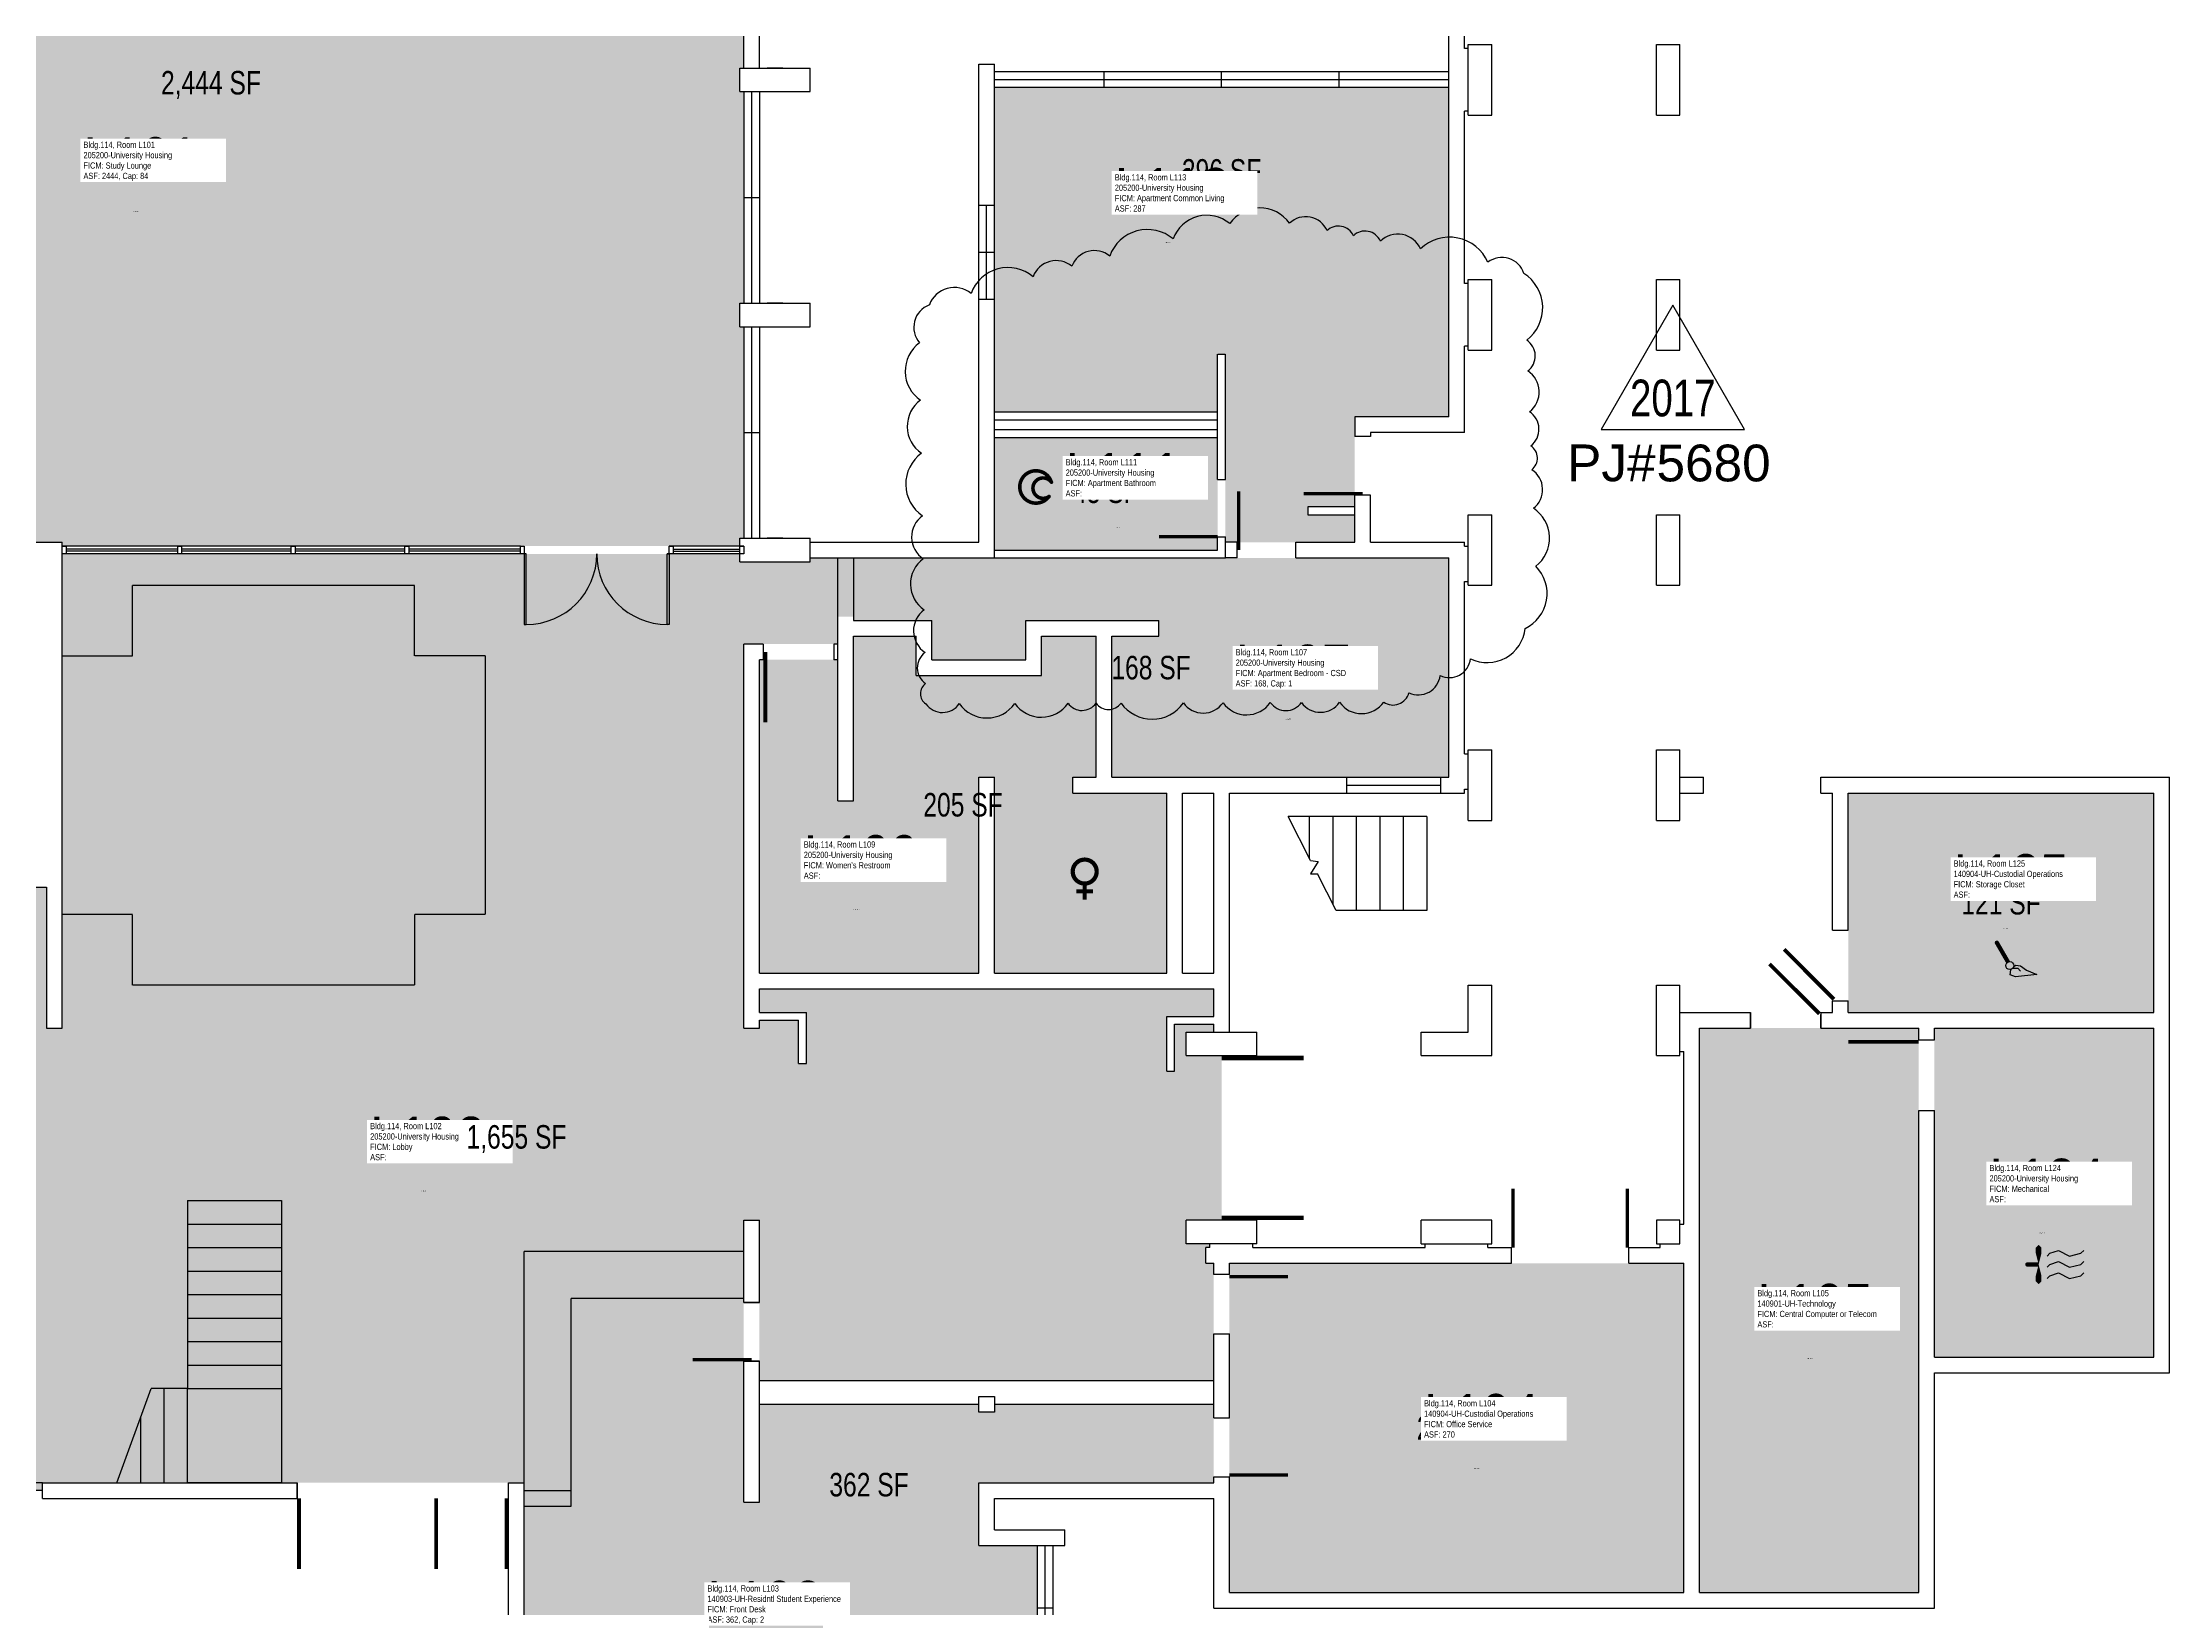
# Model space of a CAD drawing. Header units: inches. Extents: x 0 to 3804, y 0 to 1800.
# Drawn here: x 2630 to 3716, y 400 to 1199 of the extents above; entities that cross this region are included whole.
import ezdxf
from ezdxf.enums import TextEntityAlignment as Align

# ---------------------------------------------------------------- set-up
doc = ezdxf.new("R2010")
doc.units = ezdxf.units.IN
doc.header["$MEASUREMENT"] = 0
doc.linetypes.add('DASHED2', pattern=[0.375, 0.25, -0.125])
doc.layers.get('0').update_dxf_attribs({"linetype": 'CONTINUOUS'})
for name, color, linetype in [('A-COLS', 5, 'CONTINUOUS'), ('A-DOOR', 2, 'CONTINUOUS'), ('A-FLOR', 3, 'CONTINUOUS'), ('A-GLAZ', 1, 'CONTINUOUS'), ('A-IDEN-ICON', 4, 'CONTINUOUS'), ('A-IDEN-RNUM', 7, 'CONTINUOUS'), ('A-IDEN-SNUM', 4, 'CONTINUOUS'), ('A-IDEN-VNUM', 4, 'CONTINUOUS'), ('A-SITE', 3, 'CONTINUOUS'), ('A-WALL', 5, 'CONTINUOUS'), ('AREA-TEXT', 3, 'CONTINUOUS'), ('Rooms-Category-Color', 7, 'CONTINUOUS'), ('Rooms-College-Color', 7, 'CONTINUOUS'), ('Rooms-Department-Color', 7, 'CONTINUOUS'), ('Rooms-Division-Color', 7, 'CONTINUOUS'), ('Rooms-Information', 7, 'CONTINUOUS')]:
    doc.layers.add(name, color=color, linetype=linetype)
doc.layers.add('A-REV', color=1, linetype='CONTINUOUS', true_color=0xff0000)
doc.styles.add('Arial', font='arial.ttf')
doc.styles.add('CP_AREA', font='arial.ttf', dxfattribs={"height": 15})
doc.styles.add('CP_ROOMSNUMBER', font='arial.ttf', dxfattribs={"height": 1})
doc.styles.add('CP_ROOMVNUMBER', font='arial.ttf', dxfattribs={"width": 0.85, "height": 0.075})

# ---------------------------------------------------------------- blocks, each defined once
blk = doc.blocks.new('CPBATH')
at = {"color": 0, "linetype": 'ByBlock', "const_width": 0.0127}
for points in [[(0.0571, 0.0168, 0.861492), (-0.0551, 0, 1)], [(-0.0551, 0, 0.726902), (0.0487, -0.0337, 1)], [(0.0571, 0.0168, 0.729002), (-0.0084, -0.0042, 1)], [(-0.0084, -0.0042, 0.609468), (0.0487, -0.0337, 1)]]:
    blk.add_lwpolyline(points, format="xyb", dxfattribs=at)
at = {"color": 0, "linetype": 'ByBlock', "const_width": 0.00637}
for points in [[(0.0544, 0.0152, 1), (0.0599, 0.0184, 1)], [(0.0459, -0.0353, 1), (0.0515, -0.0321, 1)]]:
    blk.add_lwpolyline(points, format="xyb", close=True, dxfattribs=at)
blk = doc.blocks.new('CPWOMEN')
at = {"const_width": 0.015}
blk.add_lwpolyline([(-0.0375, 0, 1), (0.0475, 0, 1)], format="xyb", close=True, dxfattribs=at)
for points in [[(-0.025, -0.07), (0.035, -0.07)], [(0.005, -0.04), (0.005, -0.1)]]:
    blk.add_lwpolyline(points, dxfattribs=at)
blk = doc.blocks.new('CPCUST')
at = {"color": 0, "linetype": 'ByBlock'}
for p, q in [((0.0171, -0.0639), (0.02, -0.0466)), ((0.0358, -0.0705), (0.0171, -0.0639)), ((0.0262, -0.0408), (0.0446, -0.0406)), ((0.0297, -0.0341), (0.0376, -0.0302)), ((0.1117, -0.0625), (0.0358, -0.0705)), ((0.0376, -0.0302), (0.0533, -0.0324)), ((0.0446, -0.0406), (0.0543, -0.0505)), ((0.0533, -0.0324), (0.0745, -0.0479)), ((0.0745, -0.0479), (0.1117, -0.0625))]:
    blk.add_line(p, q, dxfattribs=at)
at = {"color": 0, "linetype": 'ByBlock', "const_width": 0.0075}
blk.add_lwpolyline([(-0.0332, 0.0481, 1), (-0.0268, 0.0519, 1)], format="xyb", close=True, dxfattribs=at)
at = {"color": 0, "linetype": 'ByBlock', "const_width": 0.015}
blk.add_lwpolyline([(-0.03, 0.05), (0.01, -0.0193)], dxfattribs=at)
at = {"color": 0, "linetype": 'ByBlock'}
blk.add_circle((0.0158, -0.0313), 0.0141, dxfattribs=at)
blk = doc.blocks.new('CPMECH')
at = {"color": 0, "linetype": 'ByBlock'}
for p, q in [((0.005, 0.025), (0.015, 0.035)), ((0.015, 0.035), (0.045, 0.045)), ((0.015, -0.005), (0.045, 0.005)), ((0.045, 0.045), (0.085, 0.025)), ((0.045, 0.005), (0.085, -0.015)), ((0.085, 0.025), (0.125, 0.035)), ((0.125, 0.035), (0.135, 0.045)), ((0.125, -0.005), (0.135, 0.005)), ((0.005, -0.015), (0.015, -0.005)), ((0.005, -0.055), (0.015, -0.045)), ((0.015, -0.045), (0.045, -0.035)), ((0.045, -0.035), (0.085, -0.055)), ((0.085, -0.015), (0.125, -0.005)), ((0.085, -0.055), (0.125, -0.045)), ((0.125, -0.045), (0.135, -0.035))]:
    blk.add_line(p, q, dxfattribs=at)
at = {"color": 0, "linetype": 'ByBlock', "const_width": 0.015}
blk.add_lwpolyline([(-0.025, -0.005), (-0.065, -0.005)], dxfattribs=at)
at = {"color": 0, "linetype": 'ByBlock', "const_width": 0.0075}
blk.add_lwpolyline([(-0.0682, -0.0069, 1), (-0.0618, -0.0031, 1)], format="xyb", close=True, dxfattribs=at)
at = {"color": 0, "linetype": 'ByBlock'}
for points in [[(-0.025, -0.005, 0, 0.02, 0), (-0.025, 0.035, 0.02, 0.02, 0), (-0.025, 0.055, 0.02, 0, 0), (-0.025, 0.065, 0, 0, 0)], [(-0.025, -0.005, 0, 0.02, 0), (-0.025, -0.045, 0.02, 0.02, 0), (-0.025, -0.065, 0.02, 0, 0), (-0.025, -0.075, 0, 0, 0)]]:
    blk.add_lwpolyline(points, format="xyseb", dxfattribs=at)
blk = doc.blocks.new('ProjectRev')
at = {"transparency": 16777216}
blk.add_lwpolyline([(0, 0.122), (-0.1221, -0.0895), (0.1221, -0.0895)], close=True, dxfattribs=at)
at = {"transparency": 16777216, "insert": (-0.1798, -0.1151), "char_height": 0.0625, "attachment_point": 1, "style": 'Arial'}
blk.add_mtext_dynamic_manual_height_columns('PJ#', width=0.24749, gutter_width=0.3125, heights=[0], dxfattribs=at)
at = {"transparency": 16777216, "style": 'Arial', "width": 0.75}
blk.add_attdef('YEAR', text='', height=0.0625, dxfattribs=at).set_placement((0, 0), align=Align.MIDDLE_CENTER)
at = {"transparency": 16777216, "style": 'Arial'}
blk.add_attdef('PROJECT', text='', height=0.0625, dxfattribs=at).set_placement((-0.0276, -0.1151), align=Align.TOP_LEFT)

msp = doc.modelspace()

# ---------------------------------------------------------------- hatches: boundary and pattern name
at = {"layer": 'Rooms-Category-Color', "true_color": 0x728ef3}
for points in [[(2640, 942.4), (2640, 944), (2398, 944), (2398, 946), (2396, 946), (2396, 1054), (2398, 1054), (2398, 1066), (2396, 1066), (2396, 1174), (2398, 1174), (2398, 1186), (2396, 1186), (2396, 1294), (2398, 1294), (2398, 1306), (2396, 1306), (2396, 1414), (2398, 1414), (2398, 1426), (2396, 1426), (2396, 1428), (2396, 1534), (2398, 1534), (2398, 1536), (2506, 1536), (2506, 1534), (2518, 1534), (2518, 1536), (2626, 1536), (2626, 1534), (2638, 1534), (2638, 1536), (2988, 1536), (2988, 1518), (3004, 1518), (3004, 1448), (2988, 1448), (2988, 1186), (2986, 1186), (2986, 1174), (2988, 1174), (2988, 1066), (2986, 1066), (2986, 1054), (2988, 1054), (2988, 946), (2986, 946), (2986, 942)], [(3300, 1008), (3300, 962), (3276, 962), (3276, 958), (3300, 958), (3300, 944), (3234, 944), (3234, 1039.9), (3230, 1039.9), (3230, 1010.5), (3116, 1010.5), (3116, 1176), (3348, 1176), (3348, 1008)], [(3116, 940), (3230, 940), (3230, 997.5), (3116, 997.5)], [(3348, 824), (3176, 824), (3176, 896), (3200, 896), (3200, 904), (3132, 904), (3132, 884), (3084, 884), (3084, 904), (3044, 904), (3044, 936), (3348, 936)], [(3708, 704), (3552, 704), (3552, 816), (3708, 816)], [(3228, 504), (3228, 464), (3108, 464), (3108, 432), (3138, 432), (3138, 368), (3108, 368), (3108, 344), (2876, 344), (2876, 582), (2988, 582), (2988, 454), (2996, 454), (2996, 504), (3108, 504), (3108, 500), (3116, 500), (3116, 504)]]:
    msp.add_hatch(color=171, dxfattribs=at).paths.add_polyline_path(points)
at = {"layer": 'Rooms-Category-Color', "true_color": 0xadadad}
for points in [[(2640, 938), (2986, 938), (2986, 934), (3022, 934), (3022, 936), (3043.9, 936), (3043.9, 906), (3036, 906), (3036, 892), (2988, 892), (2988, 696), (2996, 696), (2996, 700), (3016, 700), (3016, 678), (3020, 678), (3020, 704), (2996, 704), (2996, 716), (3228, 716), (3228, 702), (3204, 702), (3204, 674), (3208, 674), (3208, 698), (3228, 698), (3228, 694), (3214, 694), (3214, 682), (3232, 682), (3232, 598), (3214, 598), (3214, 586), (3226, 586), (3226, 584), (3224, 584), (3224, 576), (3228, 576), (3228, 570.2), (3228, 516), (2996, 516), (2996, 598), (2988, 598), (2988, 582), (2876, 582), (2876, 464), (2630, 464), (2630, 460), (2516, 460), (2516, 586), (2530, 586), (2530, 598), (2512, 598), (2512, 682), (2530, 682), (2530, 694), (2516, 694), (2516, 768), (2632, 768), (2632, 696), (2640, 696)], [(3204, 816), (3204, 724), (3116, 724), (3116, 824), (3108, 824), (3108, 724), (2996, 724), (2996, 884), (3036, 884), (3036, 812), (3044, 812), (3044, 896), (3076, 896), (3076, 876), (3140, 876), (3140, 896), (3168, 896), (3168, 824), (3156, 824), (3156, 816)], [(3708, 528), (3596, 528), (3596, 696), (3708, 696)]]:
    msp.add_hatch(color=253, dxfattribs=at).paths.add_polyline_path(points)
at = {"layer": 'Rooms-Category-Color', "true_color": 0xe3c5e1}
msp.add_hatch(color=254, dxfattribs=at).paths.add_polyline_path([(3476, 696), (3588, 696), (3588, 408), (3476, 408)])
at = {"layer": 'Rooms-Category-Color', "true_color": 0xfa9ba3}
msp.add_hatch(color=241, dxfattribs=at).paths.add_polyline_path([(3236, 576), (3468, 576), (3468, 408), (3236, 408)])
at = {"layer": 'Rooms-College-Color', "true_color": 0xadadad}
for points in [[(2640, 942.4), (2640, 944), (2398, 944), (2398, 946), (2396, 946), (2396, 1054), (2398, 1054), (2398, 1066), (2396, 1066), (2396, 1174), (2398, 1174), (2398, 1186), (2396, 1186), (2396, 1294), (2398, 1294), (2398, 1306), (2396, 1306), (2396, 1414), (2398, 1414), (2398, 1426), (2396, 1426), (2396, 1428), (2396, 1534), (2398, 1534), (2398, 1536), (2506, 1536), (2506, 1534), (2518, 1534), (2518, 1536), (2626, 1536), (2626, 1534), (2638, 1534), (2638, 1536), (2988, 1536), (2988, 1518), (3004, 1518), (3004, 1448), (2988, 1448), (2988, 1186), (2986, 1186), (2986, 1174), (2988, 1174), (2988, 1066), (2986, 1066), (2986, 1054), (2988, 1054), (2988, 946), (2986, 946), (2986, 942)], [(3300, 1008), (3300, 962), (3276, 962), (3276, 958), (3300, 958), (3300, 944), (3234, 944), (3234, 1039.9), (3230, 1039.9), (3230, 1010.5), (3116, 1010.5), (3116, 1176), (3348, 1176), (3348, 1008)], [(3116, 940), (3230, 940), (3230, 997.5), (3116, 997.5)], [(2640, 938), (2986, 938), (2986, 934), (3022, 934), (3022, 936), (3043.9, 936), (3043.9, 906), (3036, 906), (3036, 892), (2988, 892), (2988, 696), (2996, 696), (2996, 700), (3016, 700), (3016, 678), (3020, 678), (3020, 704), (2996, 704), (2996, 716), (3228, 716), (3228, 702), (3204, 702), (3204, 674), (3208, 674), (3208, 698), (3228, 698), (3228, 694), (3214, 694), (3214, 682), (3232, 682), (3232, 598), (3214, 598), (3214, 586), (3226, 586), (3226, 584), (3224, 584), (3224, 576), (3228, 576), (3228, 570.2), (3228, 516), (2996, 516), (2996, 598), (2988, 598), (2988, 582), (2876, 582), (2876, 464), (2630, 464), (2630, 460), (2516, 460), (2516, 586), (2530, 586), (2530, 598), (2512, 598), (2512, 682), (2530, 682), (2530, 694), (2516, 694), (2516, 768), (2632, 768), (2632, 696), (2640, 696)], [(3348, 824), (3176, 824), (3176, 896), (3200, 896), (3200, 904), (3132, 904), (3132, 884), (3084, 884), (3084, 904), (3044, 904), (3044, 936), (3348, 936)], [(3204, 816), (3204, 724), (3116, 724), (3116, 824), (3108, 824), (3108, 724), (2996, 724), (2996, 884), (3036, 884), (3036, 812), (3044, 812), (3044, 896), (3076, 896), (3076, 876), (3140, 876), (3140, 896), (3168, 896), (3168, 824), (3156, 824), (3156, 816)], [(3708, 704), (3552, 704), (3552, 816), (3708, 816)], [(3476, 696), (3588, 696), (3588, 408), (3476, 408)], [(3708, 528), (3596, 528), (3596, 696), (3708, 696)], [(3228, 504), (3228, 464), (3108, 464), (3108, 432), (3138, 432), (3138, 368), (3108, 368), (3108, 344), (2876, 344), (2876, 582), (2988, 582), (2988, 454), (2996, 454), (2996, 504), (3108, 504), (3108, 500), (3116, 500), (3116, 504)], [(3236, 576), (3468, 576), (3468, 408), (3236, 408)]]:
    msp.add_hatch(color=253, dxfattribs=at).paths.add_polyline_path(points)
at = {"layer": 'Rooms-Department-Color', "true_color": 0x604aed}
for points in [[(2640, 942.4), (2640, 944), (2398, 944), (2398, 946), (2396, 946), (2396, 1054), (2398, 1054), (2398, 1066), (2396, 1066), (2396, 1174), (2398, 1174), (2398, 1186), (2396, 1186), (2396, 1294), (2398, 1294), (2398, 1306), (2396, 1306), (2396, 1414), (2398, 1414), (2398, 1426), (2396, 1426), (2396, 1428), (2396, 1534), (2398, 1534), (2398, 1536), (2506, 1536), (2506, 1534), (2518, 1534), (2518, 1536), (2626, 1536), (2626, 1534), (2638, 1534), (2638, 1536), (2988, 1536), (2988, 1518), (3004, 1518), (3004, 1448), (2988, 1448), (2988, 1186), (2986, 1186), (2986, 1174), (2988, 1174), (2988, 1066), (2986, 1066), (2986, 1054), (2988, 1054), (2988, 946), (2986, 946), (2986, 942)], [(3300, 1008), (3300, 962), (3276, 962), (3276, 958), (3300, 958), (3300, 944), (3234, 944), (3234, 1039.9), (3230, 1039.9), (3230, 1010.5), (3116, 1010.5), (3116, 1176), (3348, 1176), (3348, 1008)], [(3116, 940), (3230, 940), (3230, 997.5), (3116, 997.5)], [(3348, 824), (3176, 824), (3176, 896), (3200, 896), (3200, 904), (3132, 904), (3132, 884), (3084, 884), (3084, 904), (3044, 904), (3044, 936), (3348, 936)], [(3708, 704), (3552, 704), (3552, 816), (3708, 816)], [(3476, 696), (3588, 696), (3588, 408), (3476, 408)], [(3228, 504), (3228, 464), (3108, 464), (3108, 432), (3138, 432), (3138, 368), (3108, 368), (3108, 344), (2876, 344), (2876, 582), (2988, 582), (2988, 454), (2996, 454), (2996, 504), (3108, 504), (3108, 500), (3116, 500), (3116, 504)], [(3236, 576), (3468, 576), (3468, 408), (3236, 408)]]:
    msp.add_hatch(color=173, dxfattribs=at).paths.add_polyline_path(points)
at = {"layer": 'Rooms-Department-Color', "true_color": 0xacacac}
for points in [[(2640, 938), (2986, 938), (2986, 934), (3022, 934), (3022, 936), (3043.9, 936), (3043.9, 906), (3036, 906), (3036, 892), (2988, 892), (2988, 696), (2996, 696), (2996, 700), (3016, 700), (3016, 678), (3020, 678), (3020, 704), (2996, 704), (2996, 716), (3228, 716), (3228, 702), (3204, 702), (3204, 674), (3208, 674), (3208, 698), (3228, 698), (3228, 694), (3214, 694), (3214, 682), (3232, 682), (3232, 598), (3214, 598), (3214, 586), (3226, 586), (3226, 584), (3224, 584), (3224, 576), (3228, 576), (3228, 570.2), (3228, 516), (2996, 516), (2996, 598), (2988, 598), (2988, 582), (2876, 582), (2876, 464), (2630, 464), (2630, 460), (2516, 460), (2516, 586), (2530, 586), (2530, 598), (2512, 598), (2512, 682), (2530, 682), (2530, 694), (2516, 694), (2516, 768), (2632, 768), (2632, 696), (2640, 696)], [(3204, 816), (3204, 724), (3116, 724), (3116, 824), (3108, 824), (3108, 724), (2996, 724), (2996, 884), (3036, 884), (3036, 812), (3044, 812), (3044, 896), (3076, 896), (3076, 876), (3140, 876), (3140, 896), (3168, 896), (3168, 824), (3156, 824), (3156, 816)], [(3708, 528), (3596, 528), (3596, 696), (3708, 696)]]:
    msp.add_hatch(color=253, dxfattribs=at).paths.add_polyline_path(points)
at = {"layer": 'Rooms-Division-Color', "true_color": 0x604aed}
for points in [[(2640, 942.4), (2640, 944), (2398, 944), (2398, 946), (2396, 946), (2396, 1054), (2398, 1054), (2398, 1066), (2396, 1066), (2396, 1174), (2398, 1174), (2398, 1186), (2396, 1186), (2396, 1294), (2398, 1294), (2398, 1306), (2396, 1306), (2396, 1414), (2398, 1414), (2398, 1426), (2396, 1426), (2396, 1428), (2396, 1534), (2398, 1534), (2398, 1536), (2506, 1536), (2506, 1534), (2518, 1534), (2518, 1536), (2626, 1536), (2626, 1534), (2638, 1534), (2638, 1536), (2988, 1536), (2988, 1518), (3004, 1518), (3004, 1448), (2988, 1448), (2988, 1186), (2986, 1186), (2986, 1174), (2988, 1174), (2988, 1066), (2986, 1066), (2986, 1054), (2988, 1054), (2988, 946), (2986, 946), (2986, 942)], [(3300, 1008), (3300, 962), (3276, 962), (3276, 958), (3300, 958), (3300, 944), (3234, 944), (3234, 1039.9), (3230, 1039.9), (3230, 1010.5), (3116, 1010.5), (3116, 1176), (3348, 1176), (3348, 1008)], [(3116, 940), (3230, 940), (3230, 997.5), (3116, 997.5)], [(3348, 824), (3176, 824), (3176, 896), (3200, 896), (3200, 904), (3132, 904), (3132, 884), (3084, 884), (3084, 904), (3044, 904), (3044, 936), (3348, 936)], [(3708, 704), (3552, 704), (3552, 816), (3708, 816)], [(3476, 696), (3588, 696), (3588, 408), (3476, 408)], [(3228, 504), (3228, 464), (3108, 464), (3108, 432), (3138, 432), (3138, 368), (3108, 368), (3108, 344), (2876, 344), (2876, 582), (2988, 582), (2988, 454), (2996, 454), (2996, 504), (3108, 504), (3108, 500), (3116, 500), (3116, 504)], [(3236, 576), (3468, 576), (3468, 408), (3236, 408)]]:
    msp.add_hatch(color=173, dxfattribs=at).paths.add_polyline_path(points)
at = {"layer": 'Rooms-Division-Color', "true_color": 0xadadad}
for points in [[(2640, 938), (2986, 938), (2986, 934), (3022, 934), (3022, 936), (3043.9, 936), (3043.9, 906), (3036, 906), (3036, 892), (2988, 892), (2988, 696), (2996, 696), (2996, 700), (3016, 700), (3016, 678), (3020, 678), (3020, 704), (2996, 704), (2996, 716), (3228, 716), (3228, 702), (3204, 702), (3204, 674), (3208, 674), (3208, 698), (3228, 698), (3228, 694), (3214, 694), (3214, 682), (3232, 682), (3232, 598), (3214, 598), (3214, 586), (3226, 586), (3226, 584), (3224, 584), (3224, 576), (3228, 576), (3228, 570.2), (3228, 516), (2996, 516), (2996, 598), (2988, 598), (2988, 582), (2876, 582), (2876, 464), (2630, 464), (2630, 460), (2516, 460), (2516, 586), (2530, 586), (2530, 598), (2512, 598), (2512, 682), (2530, 682), (2530, 694), (2516, 694), (2516, 768), (2632, 768), (2632, 696), (2640, 696)], [(3204, 816), (3204, 724), (3116, 724), (3116, 824), (3108, 824), (3108, 724), (2996, 724), (2996, 884), (3036, 884), (3036, 812), (3044, 812), (3044, 896), (3076, 896), (3076, 876), (3140, 876), (3140, 896), (3168, 896), (3168, 824), (3156, 824), (3156, 816)], [(3708, 528), (3596, 528), (3596, 696), (3708, 696)]]:
    msp.add_hatch(color=253, dxfattribs=at).paths.add_polyline_path(points)

# ---------------------------------------------------------------- linework, layer by layer
at = {"layer": 'A-COLS'}
for p, q in [((3348, 1008), (3348, 1296)), ((3356, 1196), (3356, 1284)), ((2986, 1186), (3022, 1186)), ((2986, 1174), (2986, 1186)), ((3008, 1186), (3000, 1186)), ((3022, 1174), (3022, 1186)), ((2986, 1174), (3022, 1174)), ((3356, 1076), (3356, 1164)), ((2986, 1054), (2986, 1066)), ((2986, 1066), (3022, 1066)), ((3008, 1066), (3000, 1066)), ((3022, 1054), (3022, 1066)), ((2986, 1054), (3022, 1054)), ((3356, 1000), (3356, 1044)), ((2986, 934), (2986, 946)), ((2986, 946), (3022, 946)), ((3008, 946), (3000, 946)), ((3022, 934), (3022, 946)), ((2986, 934), (3022, 934)), ((3356, 942), (3358, 942)), ((3356, 924), (3358, 924)), ((3356, 836), (3358, 836)), ((3204, 702), (3228, 702)), ((3208, 698), (3228, 698)), ((3204, 674), (3208, 674)), ((3466, 684), (3468, 684)), ((3466, 596), (3466, 598)), ((3466, 596), (3468, 596)), ((3226, 584), (3224, 584)), ((3248, 584), (3248, 586)), ((3336, 584), (3336, 586)), ((3368, 584), (3368, 586)), ((3456, 584), (3456, 586))]:
    msp.add_line(p, q, dxfattribs=at)
msp.add_lwpolyline([(3108, 500), (3108, 508), (3116, 508), (3116, 500)], close=True, dxfattribs=at)
at = {"layer": 'A-DOOR'}
for points in [[(3304, 968.8, 1.67, 1.67, 0), (3274, 968.8, 0, 0, -0.414214), (3304, 998, 0, 0, -0.814237)], [(3230, 946.8, 1.67, 1.67, 0), (3200, 946.8, 0, 0, -0.414214), (3230, 976, 0, 0, -0.814237)], [(3240.8, 940, 1.67, 1.67, 0), (3240.8, 970, 0, 0, -0.414214), (3270, 940, 0, 0, -0.814237)], [(2999, 888, 2, 2, 0), (2999, 852, 0, 0, 0.414214), (3034, 888, 0, 0, 0.814237)], [(3544.7, 710.7, 2, 2, 0), (3519.3, 736.2, 0, 0, -0.195077), (3544, 746.2, 0, 0, -0.195077)], [(3537.3, 703.3, 2, 2, 0), (3511.8, 728.7, 0, 0, 0.195255), (3501.8, 704, 0, 0, 0.195255)], [(3588, 689, 2, 2, 0), (3552, 689, 0, 0, 0.414214), (3588, 654, 0, 0, 0.814237)], [(3232, 680.8, 2.33, 2.33, 0), (3274, 680.8, 0, 0, -0.414214), (3232, 640, 0, 0, -0.814237)], [(3232, 599.2, 2.33, 2.33, 0), (3274, 599.2, 0, 0, 0.414214), (3232, 640, 0, 0, 0.814237)], [(3380.8, 584, 1.67, 1.67, 0), (3380.8, 614, 0, 0, -0.414214), (3410, 584, 0, 0, -0.814237)], [(3439.2, 584, 1.67, 1.67, 0), (3439.2, 614, 0, 0, 0.414214), (3410, 584, 0, 0, 0.814237)], [(3236, 569.2, 1.67, 1.67, 0), (3266, 569.2, 0, 0, -0.414214), (3236, 540, 0, 0, -0.814237)], [(2992, 526.8, 1.67, 1.67, 0), (2962, 526.8, 0, 0, -0.414214), (2992, 556, 0, 0, -0.814237)], [(3236, 467.9, 1.67, 1.67, 0), (3266, 467.9, 0, 0, 0.414214), (3236, 497.1, 0, 0, 0.814237)], [(2761, 456, 2, 2, 0), (2761, 420, 0, 0, 0.414214), (2796, 456, 0, 0, 0.814237)], [(2831, 456, 2, 2, 0), (2831, 420, 0, 0, -0.414214), (2796, 456, 0, 0, -0.814237)], [(2867, 456, 2, 2, 0), (2867, 420, 0, 0, -0.414214), (2832, 456, 0, 0, -0.814237)]]:
    msp.add_lwpolyline(points, format="xyseb", dxfattribs=at)
for points in [[(2876, 938), (2876, 902), (2877, 902), (2877, 938)], [(2950, 938), (2950, 902), (2949, 902), (2949, 938)]]:
    msp.add_lwpolyline(points, close=True, dxfattribs=at)
for centre, start, end in [((2877, 938), 270, 0), ((2949, 938), 180, 270)]:
    msp.add_arc(centre, 36, start, end, dxfattribs=at)
at = {"layer": 'A-FLOR', "linetype": 'DASHED2'}
for p, q in [((2676, 886), (2676, 922)), ((2820, 886), (2820, 922)), ((2640, 886), (2676, 886)), ((2856, 886), (2820, 886)), ((2676, 754), (2640, 754)), ((2676, 718), (2676, 754)), ((2820, 754), (2820, 718)), ((2856, 754), (2820, 754))]:
    msp.add_line(p, q, dxfattribs=at)
at = {"layer": 'A-FLOR'}
for p, q in [((3277.5, 781.5), (3266, 804)), ((3336.8, 804), (3266, 804)), ((3276.8, 804), (3276.8, 783)), ((3288.8, 804), (3288.8, 759.5)), ((3300.8, 804), (3300.8, 756)), ((3312.8, 804), (3312.8, 756)), ((3324.8, 804), (3324.8, 756)), ((3336.8, 804), (3336.8, 756)), ((3290.6, 756), (3281, 774.8)), ((3336.8, 756), (3290.6, 756)), ((2704, 608), (2752, 608)), ((2704, 608), (2704, 512)), ((2752, 608), (2752, 512)), ((2704, 596), (2752, 596)), ((2704, 584), (2752, 584)), ((2988, 582), (2876, 582)), ((2876, 460), (2876, 582)), ((2704, 572), (2752, 572)), ((2704, 560), (2752, 560)), ((2900, 460), (2900, 558)), ((2988, 558), (2900, 558)), ((2704, 548), (2752, 548)), ((2704, 536), (2752, 536)), ((2704, 524), (2752, 524)), ((2668, 464), (2685.4, 512)), ((2704, 512), (2685.4, 512)), ((2692, 512), (2692, 464)), ((2704, 512), (2752, 512)), ((2680, 497.1), (2680, 464))]:
    msp.add_line(p, q, dxfattribs=at)
at = {"layer": 'A-FLOR', "linetype": 'DASHED2'}
for points in [[(2676, 922), (2820, 922)], [(2856, 886), (2856, 754)], [(2820, 718), (2676, 718)]]:
    msp.add_lwpolyline(points, dxfattribs=at)
at = {"layer": 'A-FLOR'}
msp.add_lwpolyline([(3277.5, 781.5), (3281.4, 781.1), (3277.4, 774.8), (3281, 774.8)], dxfattribs=at)
msp.add_lwpolyline([(2704, 464), (2704, 512), (2752, 512), (2752, 464)], close=True, dxfattribs=at)
at = {"layer": 'A-GLAZ'}
for p, q in [((3348, 1184), (3116, 1184)), ((3172, 1176), (3172, 1184)), ((3232, 1176), (3232, 1184)), ((3292, 1176), (3292, 1184)), ((2988, 1174), (2988, 1066)), ((2992, 1174), (2992, 1066)), ((2996, 1174), (2996, 1066)), ((3348, 1180), (3116, 1180)), ((3348, 1176), (3116, 1176)), ((2988, 1120), (2996, 1120)), ((3108, 1068), (3108, 1116)), ((3112, 1068), (3112, 1116)), ((3116, 1068), (3116, 1116)), ((3108, 1092), (3116, 1092)), ((2988, 1054), (2988, 946)), ((2992, 1054), (2992, 946)), ((2996, 1054), (2996, 946)), ((2988, 1000), (2996, 1000)), ((2874, 942), (2640, 942)), ((2874, 938), (2640, 938)), ((2699, 940.5), (2642, 940.5)), ((2699, 939.5), (2642, 939.5)), ((2757, 940.5), (2701, 940.5)), ((2757, 939.5), (2701, 939.5)), ((2815, 940.5), (2759, 940.5)), ((2815, 939.5), (2759, 939.5)), ((2874, 940.5), (2817, 940.5)), ((2874, 939.5), (2817, 939.5)), ((2988, 938), (2949, 938)), ((2988, 942), (2950, 942)), ((2952, 940.5), (2986, 940.5)), ((2952, 939.5), (2986, 939.5)), ((3296, 824), (3344, 824)), ((3296, 820), (3344, 820)), ((3296, 816), (3344, 816)), ((2630, 464), (2516, 464)), ((2630, 460), (2516, 460)), ((3138, 368), (3138, 432)), ((3142, 368), (3142, 432)), ((3146, 368), (3146, 432)), ((3146, 400), (3138, 400))]:
    msp.add_line(p, q, dxfattribs=at)
for points in [[(2640, 938), (2640, 942), (2642, 942), (2642, 938)], [(2699, 938), (2699, 942), (2701, 942), (2701, 938)], [(2757, 938), (2757, 942), (2759, 942), (2759, 938)], [(2815, 938), (2815, 942), (2817, 942), (2817, 938)], [(2874, 938), (2874, 942), (2876, 942), (2876, 938)], [(2950, 938), (2950, 942), (2952, 942), (2952, 938)], [(2986, 938), (2986, 942), (2988, 942), (2988, 938)]]:
    msp.add_lwpolyline(points, close=True, dxfattribs=at)
at = {"layer": 'A-REV'}
msp.add_lwpolyline([(3081, 861.5, 0.520567), (3098.1, 861.6, 0.520567), (3126.4, 861.7, 0.520567), (3153.6, 861.8, 0.520567), (3167.9, 861.9, 0.520567), (3180.7, 861.9, 0.520567), (3212.5, 862, 0.520567), (3232.8, 862.1, 0.520567), (3256.9, 862.2, 0.520567), (3272.8, 862.2, 0.520567), (3292.3, 862.3, 0.520567), (3314.8, 862.4, 0.520567), (3327.7, 867.2, 0.520567), (3343.6, 876, 0.520567), (3359.1, 884.5, 0.520567), (3387, 900, 0.520567), (3392.4, 931.7, 0.520567), (3391.2, 961.3, 0.520567), (3390.4, 981, 0.520567), (3389.9, 993.2, 0.520567), (3389.2, 1010.6, 0.520567), (3388.4, 1031.4, 0.520567), (3387.8, 1047.1, 0.520567), (3386.4, 1081.2, 0.520567), (3368, 1086.9, 0.520567), (3333.6, 1093.7, 0.520567), (3313.1, 1097.7, 0.520567), (3299.3, 1100.4, 0.520567), (3285.9, 1103, 0.520567), (3266.7, 1106.8, 0.520567), (3236.2, 1106.6, 0.520567), (3207.3, 1098.8, 0.520567), (3174.9, 1090, 0.520567), (3155.6, 1084.8, 0.520567), (3135.8, 1079.5, 0.520567), (3104.1, 1070.9, 0.520567), (3082.8, 1065.1, 0.520567), (3077.8, 1045.7, 0.520567), (3078.3, 1016.5, 0.520567), (3078.8, 989.4, 0.520567), (3079.3, 957.5, 0.520567), (3079.7, 935.5, 0.520567), (3080.2, 909.5, 0.520567), (3080.6, 887.7, 0.520567), (3080.9, 871.9, 0.520567)], format="xyb", close=True, dxfattribs=at)
at = {"layer": 'A-SITE'}
for p, q in [((3358, 1162), (3358, 1198)), ((3358, 1198), (3370, 1198)), ((3370, 1162), (3370, 1198)), ((3454, 1198), (3466, 1198)), ((3454, 1162), (3454, 1198)), ((3466, 1162), (3466, 1198)), ((3358, 1162), (3370, 1162)), ((3454, 1162), (3466, 1162)), ((3358, 1078), (3370, 1078)), ((3358, 1042), (3358, 1078)), ((3370, 1042), (3370, 1078)), ((3454, 1078), (3466, 1078)), ((3454, 1042), (3454, 1078)), ((3466, 1042), (3466, 1078)), ((3358, 1042), (3370, 1042)), ((3454, 1042), (3466, 1042)), ((3358, 922), (3358, 958)), ((3358, 958), (3370, 958)), ((3370, 922), (3370, 958)), ((3454, 958), (3466, 958)), ((3454, 922), (3454, 958)), ((3466, 922), (3466, 958)), ((3358, 922), (3370, 922)), ((3454, 922), (3466, 922)), ((3228, 516), (2996, 516)), ((3108, 504), (2996, 504)), ((3228, 504), (3116, 504))]:
    msp.add_line(p, q, dxfattribs=at)
at = {"layer": 'A-WALL'}
for p, q in [((2988, 1186), (2988, 1448)), ((2996, 1186), (2996, 1440)), ((3358, 1196), (3356, 1196)), ((3108, 1116), (3108, 1188)), ((3108, 1188), (3116, 1188)), ((3116, 1116), (3116, 1188)), ((3358, 1164), (3356, 1164)), ((3108, 1116), (3116, 1116)), ((3358, 1076), (3356, 1076)), ((3108, 944), (3108, 1068)), ((3108, 1068), (3116, 1068)), ((3116, 936), (3116, 1068)), ((3358, 1044), (3356, 1044)), ((3230, 976), (3230, 1039.9)), ((3234, 976), (3234, 1039.9)), ((3116, 1010.5), (3230, 1010.5)), ((3116, 1006.5), (3230, 1006.5)), ((3116, 1001.5), (3230, 1001.5)), ((3348, 1008), (3300, 1008)), ((3300, 1008), (3300, 998)), ((3356, 1000), (3308, 1000)), ((3308, 1000), (3308, 998)), ((3116, 997.5), (3230, 997.5)), ((3308, 998), (3300, 998)), ((3308, 998), (3300, 998)), ((3300, 944), (3300, 968)), ((3308, 968), (3300, 968)), ((3308, 968), (3300, 968)), ((3308, 944), (3308, 968)), ((3300, 962), (3276, 962)), ((3276, 962), (3276, 958)), ((3276, 958), (3300, 958)), ((3230, 940), (3230, 946.8)), ((3234, 936), (3234, 946.8)), ((2624, 944), (2640, 944)), ((2640, 696), (2640, 944)), ((3022, 944), (3108, 944)), ((3022, 936), (3116, 936)), ((3036, 812), (3036, 936)), ((3044, 936), (3044, 904)), ((3116, 940), (3230, 940)), ((3116, 936), (3234, 936)), ((3234, 936), (3234, 944)), ((3240, 944), (3234, 944)), ((3240, 936), (3234, 936)), ((3240, 936), (3240, 944)), ((3240, 936), (3240, 944)), ((3270, 936), (3270, 944)), ((3270, 944), (3300, 944)), ((3270, 936), (3270, 944)), ((3270, 936), (3270, 944)), ((3270, 936), (3348, 936)), ((3308, 944), (3356, 944)), ((3348, 824), (3348, 936)), ((3356, 942), (3356, 944)), ((3356, 836), (3356, 924)), ((3036, 904), (3036, 906)), ((3044, 904), (3084, 904)), ((3084, 884), (3084, 904)), ((3132, 904), (3200, 904)), ((3132, 884), (3132, 904)), ((3200, 896), (3200, 904)), ((2988, 696), (2988, 892)), ((2998, 892), (2988, 892)), ((2998, 892), (2998, 884)), ((3036, 892), (3034, 892)), ((3034, 892), (3034, 884)), ((3044, 812), (3044, 896)), ((3044, 896), (3076, 896)), ((3076, 876), (3076, 896)), ((3140, 896), (3168, 896)), ((3140, 876), (3140, 896)), ((3168, 824), (3168, 896)), ((3176, 824), (3176, 896)), ((3176, 896), (3200, 896)), ((2996, 724), (2996, 884)), ((2998, 884), (2996, 884)), ((3036, 884), (3034, 884)), ((3084, 884), (3132, 884)), ((3076, 876), (3140, 876)), ((3358, 802), (3358, 838)), ((3358, 838), (3370, 838)), ((3370, 802), (3370, 838)), ((3454, 802), (3454, 838)), ((3454, 838), (3466, 838)), ((3466, 802), (3466, 838)), ((3108, 824), (3116, 824)), ((3108, 724), (3108, 824)), ((3116, 724), (3116, 824)), ((3156, 816), (3156, 824)), ((3156, 824), (3168, 824)), ((3156, 816), (3204, 816)), ((3176, 824), (3296, 824)), ((3204, 724), (3204, 816)), ((3212, 724), (3212, 816)), ((3212, 816), (3228, 816)), ((3228, 724), (3228, 816)), ((3236, 694), (3236, 816)), ((3236, 816), (3296, 816)), ((3296, 816), (3296, 824)), ((3344, 816), (3344, 824)), ((3344, 824), (3348, 824)), ((3344, 816), (3356, 816)), ((3356, 818), (3358, 818)), ((3356, 816), (3356, 818)), ((3466, 824), (3478, 824)), ((3466, 816), (3478, 816)), ((3478, 816), (3478, 824)), ((3538, 816), (3538, 824)), ((3538, 824), (3716, 824)), ((3538, 816), (3544, 816)), ((3544, 746), (3544, 816)), ((3552, 746), (3552, 816)), ((3552, 816), (3708, 816)), ((3708, 704), (3708, 816)), ((3716, 520), (3716, 824)), ((3036, 812), (3044, 812)), ((3358, 802), (3370, 802)), ((3454, 802), (3466, 802)), ((2516, 768), (2632, 768)), ((2632, 768), (2632, 696)), ((3544, 746), (3552, 746)), ((3544, 746), (3552, 746)), ((2996, 724), (3108, 724)), ((3116, 724), (3204, 724)), ((3212, 724), (3228, 724)), ((3358, 718), (3370, 718)), ((3358, 694), (3358, 718)), ((3370, 682), (3370, 718)), ((3454, 682), (3454, 718)), ((3454, 718), (3466, 718)), ((3466, 682), (3466, 718)), ((2996, 716), (3228, 716)), ((2996, 704), (2996, 716)), ((3228, 702), (3228, 716)), ((3544, 704), (3544, 710)), ((3544, 710), (3552, 710)), ((3544, 710), (3552, 710)), ((3552, 704), (3552, 710)), ((2632, 696), (2640, 696)), ((2988, 696), (2996, 696)), ((2996, 704), (3012, 704)), ((2996, 704), (3020, 704)), ((2996, 696), (2996, 700)), ((2996, 700), (3016, 700)), ((3016, 678), (3016, 700)), ((3020, 678), (3020, 704)), ((3204, 674), (3204, 702)), ((3208, 674), (3208, 698)), ((3228, 694), (3228, 698)), ((3466, 704), (3502, 704)), ((3476, 408), (3476, 696)), ((3476, 696), (3502, 696)), ((3502, 696), (3502, 704)), ((3502, 704), (3502, 696)), ((3538, 704), (3544, 704)), ((3538, 704), (3538, 696)), ((3538, 696), (3538, 703)), ((3538, 696), (3588, 696)), ((3552, 704), (3708, 704)), ((3588, 690), (3588, 696)), ((3596, 690), (3596, 696)), ((3596, 696), (3708, 696)), ((3708, 528), (3708, 696)), ((3214, 682), (3214, 694)), ((3214, 694), (3250, 694)), ((3250, 682), (3250, 694)), ((3334, 694), (3358, 694)), ((3334, 682), (3334, 694)), ((3588, 690), (3596, 690)), ((3588, 690), (3596, 690)), ((3016, 678), (3020, 678)), ((3214, 682), (3250, 682)), ((3334, 682), (3370, 682)), ((3454, 682), (3466, 682)), ((3468, 596), (3468, 684)), ((3588, 408), (3588, 654)), ((3588, 654), (3596, 654)), ((3588, 654), (3596, 654)), ((3596, 528), (3596, 654)), ((2988, 556), (2988, 598)), ((2988, 598), (2996, 598)), ((2996, 556), (2996, 598)), ((3214, 586), (3214, 598)), ((3250, 598), (3214, 598)), ((3250, 586), (3250, 598)), ((3370, 598), (3334, 598)), ((3334, 586), (3334, 598)), ((3370, 586), (3370, 598)), ((3250, 586), (3214, 586)), ((3224, 576), (3224, 584)), ((3224, 576), (3228, 576)), ((3226, 584), (3226, 586)), ((3228, 570.2), (3228, 576)), ((3236, 570.2), (3236, 576)), ((3236, 576), (3380, 576)), ((3248, 584), (3336, 584)), ((3334, 586), (3370, 586)), ((3368, 584), (3380, 584)), ((3380, 576), (3380, 584)), ((3380, 576), (3380, 584)), ((3440, 576), (3440, 584)), ((3440, 584), (3454, 584)), ((3440, 576), (3440, 584)), ((3440, 576), (3468, 576)), ((3454, 586), (3456, 586)), ((3454, 584), (3456, 584)), ((3468, 408), (3468, 576)), ((3236, 570.2), (3228, 570.2)), ((2988, 556), (2996, 556)), ((2996, 556), (2988, 556)), ((3228, 540), (3236, 540)), ((3228, 497.1), (3228, 540)), ((3236, 497.1), (3236, 540)), ((2988, 454), (2988, 526)), ((2988, 526), (2996, 526)), ((2996, 526), (2988, 526)), ((2996, 454), (2996, 526)), ((3596, 528), (3708, 528)), ((3596, 400), (3596, 520)), ((3596, 520), (3716, 520)), ((3228, 497.1), (3236, 497.1)), ((3228, 464), (3228, 467)), ((3228, 467), (3236, 467)), ((3236, 464), (3236, 467)), ((2630, 464), (2760, 464)), ((2630, 456), (2630, 464)), ((2760, 456), (2760, 464)), ((2760, 464), (2760, 456)), ((2868, 464), (2876, 464)), ((2868, 336), (2868, 464)), ((2876, 344), (2876, 464)), ((2876, 452), (2876, 460)), ((2876, 460), (2900, 460)), ((2900, 452), (2900, 460)), ((3108, 464), (3228, 464)), ((3108, 432), (3108, 464)), ((3236, 408), (3236, 464)), ((2630, 456), (2760, 456)), ((2630, 456), (2634, 456)), ((2876, 452), (2900, 452)), ((2988, 454), (2996, 454)), ((3116, 456), (3228, 456)), ((3116, 440), (3116, 456)), ((3228, 400), (3228, 456)), ((3116, 440), (3152, 440)), ((3152, 432), (3152, 440)), ((3108, 432), (3152, 432)), ((3236, 408), (3468, 408)), ((3476, 408), (3588, 408)), ((3228, 400), (3596, 400))]:
    msp.add_line(p, q, dxfattribs=at)
at = {"layer": 'A-WALL', "const_width": 0.667}
msp.add_lwpolyline([(3230, 1039.9), (3234, 1039.9)], dxfattribs=at)
at = {"layer": 'A-WALL'}
for points in [[(3230, 976), (3234, 976)], [(3230, 946.8), (3234, 946.8)]]:
    msp.add_lwpolyline(points, dxfattribs=at)
msp.add_lwpolyline([(3454, 586), (3466, 586), (3466, 598), (3454, 598)], close=True, dxfattribs=at)

# ---------------------------------------------------------------- block references
at = {"layer": 'A-IDEN-ICON', "xscale": 144, "yscale": 144, "zscale": 144}
for name, p in [('CPBATH', (3136.9, 972.2)), ('CPWOMEN', (3161.4, 775.9)), ('CPCUST', (3632.2, 732.4)), ('CPMECH', (3652.8, 576.1))]:
    msp.add_blockref(name, p, dxfattribs=at)
at = {"layer": 'A-REV'}
ref = msp.add_blockref('ProjectRev', (3462.4, 1028.4), dxfattribs=dict(at, xscale=300, yscale=300, zscale=300))
ref.add_attrib('YEAR', '2017', dxfattribs={"layer": '0', "transparency": 16777216, "height": 18.75, "style": 'Arial', "width": 0.75}).set_placement((3462.4, 1017.6), align=Align.MIDDLE_CENTER)
ref.add_attrib('PROJECT', '5680', dxfattribs={"layer": '0', "transparency": 16777216, "height": 18.75, "style": 'Arial'}).set_placement((3454.1, 993.8), align=Align.TOP_LEFT)

# ---------------------------------------------------------------- texts
at = {"layer": 'A-IDEN-RNUM', "style": 'CP_ROOMSNUMBER'}
for s, p in [('L101-00', (2676.4, 1112.5)), ('L113-00', (3203, 1096.8)), ('L111-00', (3177.9, 951.4)), ('L107-00', (3264.7, 853.5)), ('L109-00', (3044.2, 756.3)), ('L125-00', (3631.3, 746.6)), ('L102-00', (2822.8, 612.7)), ('L124-00', (3649.6, 591.2)), ('L105-00', (3531.1, 527.3)), ('L104-00', (3360.9, 471.1))]:
    msp.add_text(s, height=0.36, dxfattribs=at).set_placement(p)
at = {"layer": 'A-IDEN-SNUM', "style": 'CP_ROOMSNUMBER'}
for s, p in [('1140L10100', (2676.4, 1112.5)), ('1140L11300', (3203, 1096.8)), ('1140L11100', (3177.9, 951.4)), ('1140L10700', (3264.7, 853.5)), ('1140L10900', (3044.2, 756.3)), ('1140L12500', (3631.3, 746.6)), ('1140L10200', (2822.8, 612.7)), ('1140L12400', (3649.6, 591.2)), ('1140L10500', (3531.1, 527.3)), ('1140L10400', (3360.9, 471.1))]:
    msp.add_text(s, height=0.36, dxfattribs=at).set_placement(p)
at = {"layer": 'A-IDEN-VNUM', "style": 'CP_ROOMVNUMBER', "width": 0.85}
for s, p in [('L101', (2650.9, 1128.4)), ('L113', (3177.5, 1112.7)), ('L111', (3152.4, 967.3)), ('L107', (3239.2, 869.4)), ('L109', (3018.7, 772.2)), ('L125', (3605.8, 762.5)), ('L102', (2797.3, 628.5)), ('L124', (3624.1, 607.1)), ('L105', (3505.6, 543.2)), ('L104', (3335.4, 487)), ('L103', (2969.5, 391.6))]:
    msp.add_text(s, height=22.24, dxfattribs=at).set_placement(p)
at = {"layer": 'AREA-TEXT', "style": 'CP_AREA', "width": 0.75}
for s, p in [('2,444 SF', (2716, 1178.5)), ('296 SF', (3232, 1133.5)), ('45 SF', (3173, 970)), ('168 SF', (3196, 880)), ('205 SF', (3100, 810)), ('121 SF', (3630, 760)), ('1,655 SF', (2872, 640.5)), ('131 SF', (3652, 612)), ('224 SF', (3532, 552)), ('271 SF', (3352, 492)), ('362 SF', (3052, 463))]:
    msp.add_text(s, height=12, dxfattribs=at).set_placement(p, align=Align.MIDDLE_CENTER)

# ---------------------------------------------------------------- next in the draw order: texts
at = {"layer": 'Rooms-Information', "width": 71.16, "attachment_point": 7, "style": 'CP_ROOMVNUMBER', "bg_fill": 3, "box_fill_scale": 1.5, "bg_fill_color": 256, "bg_fill_true_color": 13158600, "bg_fill_transparency": 0}
for s, insert, char_height in [('Bldg.114, Room L101^M^J205200-University Housing^M^JFICM: Study Lounge^M^JASF: 2444, Cap: 84', (2650.9, 1128.4), 3.177), ('Bldg.114, Room L113^M^J205200-University Housing^M^JFICM: Apartment Common Living^M^JASF: 287', (3177.5, 1112.7), 3.177), ('Bldg.114, Room L111^M^J205200-University Housing^M^JFICM: Apartment Bathroom^M^JASF: ', (3152.4, 967.3), 3.177), ('Bldg.114, Room L107^M^J205200-University Housing^M^JFICM: Apartment Bedroom - CSD^M^JASF: 168, Cap: 1', (3239.2, 869.4), 3.1768), ("Bldg.114, Room L109^M^J205200-University Housing^M^JFICM: Women's Restroom^M^JASF: ", (3018.7, 772.2), 3.177), ('Bldg.114, Room L125^M^J140904-UH-Custodial Operations^M^JFICM: Storage Closet^M^JASF: ', (3605.8, 762.5), 3.177), ('Bldg.114, Room L102^M^J205200-University Housing^M^JFICM: Lobby^M^JASF: ', (2797.3, 628.5), 3.177), ('Bldg.114, Room L124^M^J205200-University Housing^M^JFICM: Mechanical^M^JASF: ', (3624.1, 607.1), 3.177), ('Bldg.114, Room L105^M^J140901-UH-Technology^M^JFICM: Central Computer or Telecom^M^JASF: ', (3505.6, 543.2), 3.177), ('Bldg.114, Room L104^M^J140904-UH-Custodial Operations^M^JFICM: Office Service^M^JASF: 270', (3335.4, 487), 3.177), ('Bldg.114, Room L103^M^J140903-UH-Residntl Student Experience^M^JFICM: Front Desk^M^JASF: 362, Cap: 2', (2969.5, 391.6), 3.177)]:
    msp.add_mtext(s, dxfattribs=dict(at, insert=insert, char_height=char_height))

doc.saveas('drawing.dxf')
